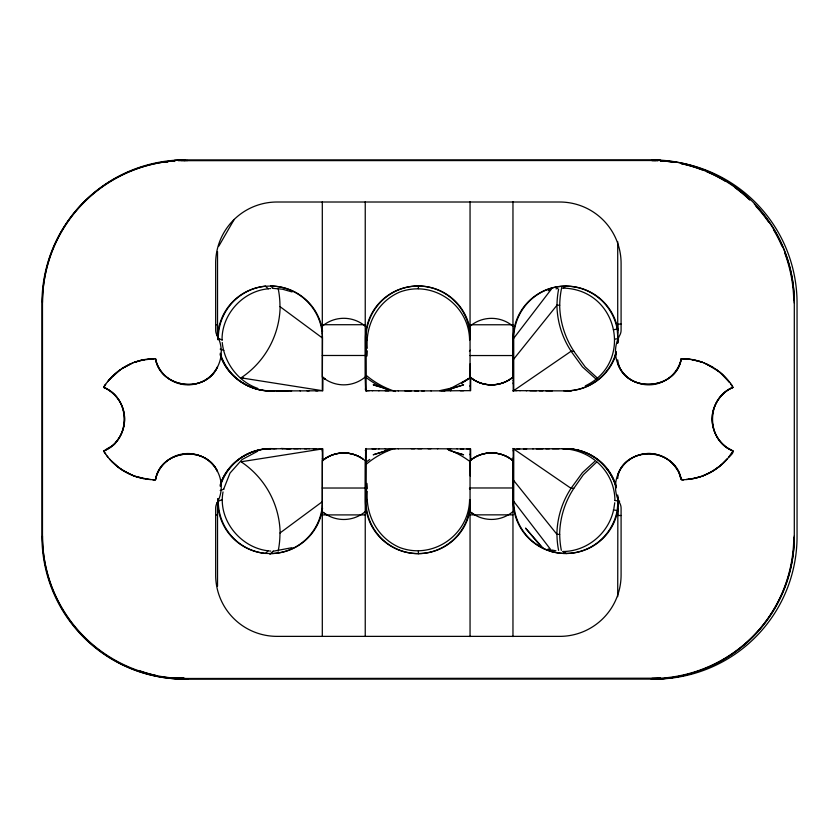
<?xml version="1.0" encoding="UTF-8"?>
<svg xmlns="http://www.w3.org/2000/svg" width="839" height="839" viewBox="0 0 839 839"><rect width="100%" height="100%" fill="white"/><g stroke="black" fill="none" stroke-linecap="round" stroke-linejoin="round"><path stroke-width="1.26" d="M697.964 360.906L688.525 359.029L681.278 358.641A33.277 33.277 0 0 1 636.958 382.689A33.277 33.277 0 0 1 619.738 335.296A10.529 10.529 0 0 0 621.091 330.136L621.091 263.383A61.373 61.373 0 0 0 559.718 202.01L277.038 202.01A61.373 61.373 0 0 0 215.665 262.02L215.665 330.147A10.529 10.529 0 0 0 217.007 335.296L217.521 336.25L217.521 324.714L215.665 324.714M617.714 342.165L617.934 338.264M513.185 457.8L513.185 501.334A52.542 52.542 0 0 0 551.265 551.538A51.515 51.515 0 0 0 565.696 553.478L566.231 553.478A52.427 52.427 0 0 0 617.714 510.647L617.934 509.105M618.448 336.89L618.458 338.264M470.26 363.654L470.134 386.433M513.185 458.86L513.216 450.491M617.924 338.778L617.168 328.972A52.427 52.427 0 0 0 566.231 286.162L566.231 286.141A52.427 52.427 0 0 1 617.714 328.972L617.934 330.524M618.458 338.809L618.406 340.938M365.563 456.689L365.458 501.282A52.396 52.396 0 0 0 415.504 553.562A52.396 52.396 0 0 0 470.039 505.99L470.26 502.162M513.216 450.994L513.227 449.022L519.761 448.959M322.952 377.099L322.826 390.764L315.737 390.806M365.563 457.79L365.615 448.98L375.841 448.896M450.512 390.785L470.102 390.638L470.144 385.594M367.272 491.287C365.51 514.842 377.309 537.715 399.469 547.437C432.662 560.127 469.085 535.03 469.588 499.625L470.28 500.568M322.302 390.764L322.522 338.463M617.924 339.071L617.756 342.784M217.752 337.603L217.741 339.659L217.741 338.348A52.354 52.354 0 0 1 264.998 286.256L270.714 286.057A52.385 52.385 0 0 1 322.564 331.405M617.924 502.729L617.168 510.647A52.427 52.427 0 0 1 566.231 553.457M367.01 356.03L367.293 351.142L365.888 349.454M222.052 339.963C221.706 314.363 242.775 291.112 268.249 288.794M322.302 505.948L322.396 458.482M614.756 502.75L613.854 508.675M223.017 491.937C217.741 519.802 240.457 547.752 268.249 550.824M367.272 348.29C365.343 324.966 377.56 301.662 399.469 292.182C432.662 279.492 469.085 304.588 469.588 339.994L470.28 339.05M614.997 355.82L615.669 353.796A52.354 52.354 0 0 0 616.246 351.751A52.301 52.301 0 0 1 569.282 390.754L565.591 390.88A53.266 53.266 0 0 0 569.282 390.754L569.807 390.754A52.312 52.312 0 0 0 616.193 353.796M220.122 485.341C226.897 462.352 250.84 446.809 274.552 448.75M220.447 484.239C227.348 463.317 248.47 448.351 270.494 448.76M613.582 509.881C608.59 533.363 587.216 551.265 563.126 551.517M617.714 478.597C618.689 461.44 639.8 450.428 655.637 454.245C660.954 455.367 665.967 457.811 670.13 461.293C673.025 463.726 675.5 466.641 677.419 469.892C680.628 472.525 678.898 480.684 683.911 479.677L681.646 479.74A60.555 60.555 0 0 0 732.583 451.917L733.108 451.004A34.63 34.63 0 0 1 733.108 387.377C723.449 390.523 712.29 404.429 712.238 416.92C711.482 427.68 716.118 438.619 724.361 445.572C728.724 450.553 738.247 449.431 729.143 456.689M223.625 489.252L230.033 473.06L242.072 459.531L257.699 451.225M617.714 474.843C627.541 444.502 676.297 448.204 681.278 479.74A33.277 33.277 0 0 0 636.958 455.692A33.277 33.277 0 0 0 619.738 503.085A10.529 10.529 0 0 1 621.091 508.245L621.091 574.998A61.373 61.373 0 0 1 559.718 636.371L277.038 636.371A61.383 61.383 0 0 1 215.675 576.362L215.665 508.245A10.529 10.529 0 0 1 217.007 503.085L217.521 502.142L217.521 586.136M217.007 503.085A33.277 33.277 0 0 0 199.797 455.692A33.277 33.277 0 0 0 155.477 479.74L155.11 479.74A60.555 60.555 0 0 1 104.162 451.917C104.665 448.288 114.314 446.684 116.118 441.88C123.648 433.302 126.448 420.884 123.312 409.904C120.722 399.804 112.73 391.446 103.732 387.199C104.277 386.181 105.022 385.29 105.651 384.314L103.637 387.377A34.63 34.63 0 0 1 103.637 451.004L105.724 454.025M365.28 450.564L366.423 448.487M218.811 246.142L234.196 219.43M559.644 534.359A86.123 86.123 0 0 1 573.834 488.361L583.346 474.748L596.665 462.058M365.919 501.365L367.251 499.541M728.703 457.182L732.583 451.917M512.996 339.218L551.275 289.266M107.612 381.693L110.811 377.949M512.996 360.004L556.991 305.207A88.168 88.168 0 0 1 558.617 289.235M469.421 351.226L470.249 350.23M365.888 490.165L367.367 488.392L366.958 483.421M727.266 458.964L723.166 463.233M108.829 380.151L120.438 369.548L112.174 376.533M720.208 465.834L727.151 459.038M269.885 554.348L273.273 551.118M265.365 553.499L268.386 550.699M322.302 326.151L324.127 324.714A33.277 33.277 0 0 1 362.249 323.906L365.238 326.151M470.05 326.193L471.864 324.766A33.277 33.277 0 0 1 509.986 323.959L512.965 326.193M722.463 463.915L714.136 470.249M594.641 461.492L582.423 472.672L571.034 488.329A86.123 86.123 0 0 0 556.897 534.359M512.965 201.717L512.965 377.057C501.544 387.01 483.337 387.461 471.413 378.148C469.693 376.795 470.658 377.581 471.948 378.546C484.019 387.555 501.753 386.569 513.174 377.057M719.463 466.474L709.668 472.871L702.694 475.965L713.045 470.962M548.192 290.745L551.989 287.913M322.092 501.858L279.964 533.017A89.06 89.06 0 0 1 278.149 551.213M512.944 391.142L571.076 351.258L573.824 351.258L585.213 366.926L597.431 378.116M461.953 382.878L470.71 377.183L470.637 390.638L470.102 390.638M562.969 288.197L566.398 286.026M461.744 383.182L470.134 377.959L448.855 389.327L463.579 384.828L444.45 390.848M585.318 385.846C633.959 362.899 618.479 289.434 563.126 288.092M103.637 451.004C131.073 440.769 131.01 397.613 103.637 387.377M130.548 363.843L121.529 368.835L132.898 362.93M733.108 387.377C705.746 397.613 705.672 440.769 733.108 451.004M218.056 501.365L222.251 499.572M220.196 490.511L223.856 489.179M447.911 389.569L457.182 386.443M701.509 476.363L693.224 478.597M392.327 448.771L373.198 454.79L387.922 450.291M701.509 476.321L695.583 478.115L686.229 479.478M439.667 390.68L452.997 387.733M144.717 359.543L134.062 362.417L141.162 360.267L153.977 358.673M273.147 551.244L292.066 547.678M613.382 329.779L617.934 328.93M241.38 461.723L321.285 449.106M555.974 288.794L557.788 288.522M688.525 479.352L692.039 478.838M614.746 339.134L617.84 338.694M269.508 288.637L270.735 288.522M567.122 449.033L569.943 448.855M563.577 448.886L567.542 448.645M148.23 359.029L155.477 358.641A33.277 33.277 0 0 0 199.797 382.689A33.277 33.277 0 0 0 217.007 335.296M276.23 391.404L290.871 390.722M178.235 160.668L654.514 160.511A142.536 142.536 0 0 1 658.363 160.564M268.365 390.869L274.049 390.827M460.412 390.722L463.642 390.691M523.463 448.938L526.693 448.907M516.992 448.991L533.164 448.865M372.149 448.928L379.071 448.875M378.683 448.875L385.541 448.834M532.838 448.865L549.346 448.771M417.864 286.015L418.388 286.015M551.789 288.071A51.515 51.515 0 0 1 565.696 286.141L566.157 286.141M317.855 390.785L300.068 390.869M441.02 390.838L450.711 390.785M385.206 448.834L395.232 448.781M562.287 448.739L569.807 448.865A52.312 52.312 0 0 1 616.193 485.812M536.404 448.844L542.875 448.802M217.773 498.66A51.987 51.987 0 0 0 217.741 501.271A52.354 52.354 0 0 0 264.998 553.362L270.714 553.562A52.385 52.385 0 0 0 322.564 508.214M306.969 390.848L309.161 390.838M430.921 390.869L443.988 390.827M391.74 448.792L398.473 448.771M398.273 448.771L414.634 448.729M545.916 448.792L565.717 448.739M270.651 553.562L270.682 553.562A52.385 52.385 0 0 0 322.291 505.948M660.629 161.13L660.629 160.165L652.312 159.892L185.01 159.892L174.596 160.27L174.596 161.508M185.01 679.108A142.536 142.536 0 0 1 42.474 536.572L42.474 302.428A142.578 142.578 0 0 1 174.596 160.868L174.921 160.857M291.175 390.88L300.404 390.869M421.618 390.89L431.319 390.869M274.154 448.75L276.251 448.739M275.57 448.75L282.67 448.729M552.45 448.76L558.984 448.75M556.991 305.207L559.739 305.207A88.168 88.168 0 0 1 561.773 287.263M621.091 324.116L617.714 324.116L617.714 333.114M322.302 324.714L365.238 324.714M470.05 324.766L512.965 324.766M322.302 355.484L365.238 355.484M470.05 355.547L512.965 355.547M365.164 377.057L365.615 390.638L372.61 390.691M243.226 377.896L241.391 377.896L321.285 390.513M365.615 390.638L369.38 390.67M513.195 382.72L513.227 390.596L516.992 390.628M270.494 390.859C248.48 391.299 227.306 376.312 220.447 355.379M291.636 390.88L284.641 390.89M414.634 390.89L424.398 390.88M282.544 448.729L289.455 448.729M411.33 448.739L421.618 448.729M313.408 448.802L322.837 448.855L322.942 460.695M365.615 448.98L366.15 448.98L365.982 501.282A52.396 52.396 0 0 0 414.896 553.499A52.396 52.396 0 0 0 470.312 508.266M513.227 449.022L513.751 449.022L513.709 501.334A52.542 52.542 0 0 0 551.789 551.538A51.515 51.515 0 0 0 565.696 553.478M470.05 636.57L470.05 460.726A33.277 33.277 0 0 1 512.965 460.726L513.185 460.726M322.302 488.025L365.238 488.025M470.05 487.973L512.965 487.973M573.782 488.329L571.034 488.329L512.944 448.477M215.665 514.905L217.521 514.905M322.302 514.905L365.238 514.905M470.05 514.852L512.965 514.852M621.091 515.503L617.714 515.503L617.714 494.958M512.996 479.614L556.96 534.37L559.707 534.37A88.179 88.179 0 0 0 561.333 550.342M183.699 677.713L170.16 677.713L185.01 678.489L660.629 678.216L651.767 678.489A142.536 142.536 0 0 0 794.302 535.953M660.062 160.784L661.153 160.815A142.536 142.536 0 0 1 674.136 162.273M565.517 390.88L539.372 390.796M417.864 390.89L398.273 390.848M280.446 390.88L285.721 390.89M404.797 390.869L411.33 390.88M276.251 390.869L281.652 390.88M417.864 448.729L430.921 448.75M286.728 448.729L300.404 448.75M293.828 448.739L298.212 448.75M545.906 390.827L552.45 390.859M274.154 390.869L276.576 390.869M274.552 390.869C250.84 392.767 226.939 377.267 220.122 354.278M428.089 448.739L437.78 448.771M300.068 448.75L306.969 448.771M542.875 390.817L526.294 390.712M385.206 390.785L398.473 390.848M437.455 448.771L457.182 448.875M304.515 448.76L309.161 448.781M308.962 448.781L315.737 448.813M529.933 390.733L536.404 390.775M378.683 390.743L388.772 390.806M447.481 448.813L450.711 448.834M519.761 390.659L526.693 390.712M372.149 390.691L379.081 390.743M460.412 448.896L470.637 448.98L470.71 460.611M457.045 448.875L463.579 448.928M266.382 448.729L274.049 448.792M513.227 390.596L520.222 390.649M466.872 448.949L470.102 448.98L470.144 454.801M655.616 160.574L651.767 160.511A142.536 142.536 0 0 1 655.616 160.564L657.839 160.658M281.117 448.446L290.871 448.896M688.525 359.029L681.646 358.641A60.555 60.555 0 0 1 732.583 386.464L731.105 384.314M145.892 479.017L150.527 479.478M563.577 390.733L569.387 391.079M567.122 390.586L571.422 390.859M273.147 288.375L282.502 289.214L292.066 291.941M270.735 551.097L269.497 550.982M614.735 500.484L619.675 501.187M148.23 479.352L135.236 476.363M613.372 509.839L617.934 510.689M552.177 550.059L555.963 550.824M692.039 359.543L702.694 362.417L699.149 361.221M143.532 478.597L135.247 476.321M567.248 449.022C593.76 452.116 614.798 473.374 614.914 500.505M382.574 387.471L373.208 384.828L387.922 389.327M454.203 452.148L463.579 454.79L448.865 450.291M220.196 349.108L223.856 350.44M131.713 475.01L134.062 475.965L123.711 470.962L117.292 466.474M218.056 338.253L222.251 340.047M703.858 362.93L713.045 367.419M706.207 363.843L719.463 371.908L729.752 382.469M130.548 474.538L120.438 468.833L111.472 461.167M257.699 388.384C238.108 381.472 224.349 362.962 222.241 342.48M474.664 514.852L471.707 512.902M326.927 514.905L324.148 513.09M362.249 458.545C350.398 450.365 333.314 451.288 322.407 460.695C333.681 450.963 351.499 450.396 363.381 459.332M562.969 551.422L566.398 553.593M325.28 379.238C317.845 373.816 327.892 381.158 324.2 378.483M473.018 379.291L471.707 378.368M596.183 379.218L582.465 366.926L571.076 351.258M322.092 337.76L279.974 306.613A89.049 89.049 0 0 0 278.149 288.406M548.192 548.874L551.989 551.705M716.317 369.548L722.463 374.467L729.479 382.259M512.965 460.726C501.156 450.428 482.047 450.302 470.186 460.611C482.058 450.323 501.145 450.428 512.965 460.726L512.965 636.57M116.548 465.834L111.168 460.663M265.365 286.12L268.386 288.92M270.578 285.921L273.273 288.501M109.49 458.964L110.811 460.433M543.399 548.517L525.518 528.109L541.333 547.028M469.421 488.392L470.249 489.389M106.993 455.913L108.221 457.454M512.996 500.401L551.989 551.275M731.031 384.356L732.583 386.464M365.919 338.253L367.251 340.078M365.28 389.055L366.58 391.425M617.714 363.539C627.457 393.732 676.318 390.009 681.278 358.641C676.307 391.74 622.024 393.554 617.714 359.837M617.714 496.289L617.934 501.355M617.861 499.153L617.714 596.644M322.302 333.67L322.522 338.159M618.364 497.947L618.458 501.355M470.26 337.456L470.05 333.628A52.396 52.396 0 0 0 415.504 286.057A52.396 52.396 0 0 0 365.468 338.337L365.531 377.791M322.302 448.855L322.323 451.078M322.323 450.333L322.396 459.216M366.15 390.638L365.982 338.337A52.396 52.396 0 0 1 414.886 286.12A52.396 52.396 0 0 1 470.312 331.353M470.144 454.067L470.26 476.007M513.751 390.596L513.709 338.285A52.542 52.542 0 0 1 551.789 288.081M513.185 380.445L513.195 383.822M513.185 380.759L513.185 338.285A52.542 52.542 0 0 1 549.23 288.71A51.127 51.127 0 0 1 565.696 286.151M617.714 241.653L617.714 343.319M470.05 201.717L470.05 377.057A33.277 33.277 0 0 0 512.965 377.057M418.388 285.879L418.388 288.658M418.388 390.743L418.388 391.404M418.388 550.961L418.388 553.74M365.238 201.821L365.238 376.994A33.277 33.277 0 0 1 322.302 376.994L322.302 201.821M365.238 636.465L365.238 460.789A33.277 33.277 0 0 0 322.302 460.789L322.302 636.465M217.521 251.511L217.521 336.25M269.959 390.838A52.532 52.532 0 0 1 220.269 353.198M565.528 448.739A53.256 53.256 0 0 1 569.282 448.865L569.377 448.865A52.312 52.312 0 0 1 616.246 487.868A52.333 52.333 0 0 0 569.807 448.865M365.238 511.633A33.277 33.277 0 0 1 322.302 511.633M220.269 486.421A52.532 52.532 0 0 1 269.959 448.781M749.919 199.682A142.536 142.536 0 0 0 681.153 163.574A142.546 142.546 0 0 1 702.285 169.929M754.324 204.055A142.536 142.536 0 0 1 794.302 303.047M651.767 159.892A142.536 142.536 0 0 1 794.302 302.428L794.302 536.572A142.536 142.536 0 0 1 651.767 679.108M661.153 160.815A142.546 142.546 0 0 1 673.581 162.231M706.837 171.764A142.546 142.546 0 0 1 725.63 181.434M735.09 187.747A142.546 142.546 0 0 1 749.741 199.986M756.002 206.363A142.546 142.546 0 0 1 768.681 222.241M773.464 229.676A142.546 142.546 0 0 1 781.99 246.267M784.748 253.116A142.546 142.546 0 0 1 793.757 300.582M793.767 537.715A142.557 142.557 0 0 1 651.221 679.118M181.214 160.532A142.578 142.578 0 0 1 185.062 160.48M42.474 302.428A142.536 142.536 0 0 1 185.01 159.892M174.596 160.857A142.536 142.536 0 0 0 41.95 303.047L41.95 536.572A142.536 142.536 0 0 0 184.486 679.108L654.514 679.108A142.536 142.536 0 0 0 797.05 536.572L797.05 303.047A142.536 142.536 0 0 0 663.481 160.794M270.714 286.047A52.385 52.385 0 0 1 322.291 333.67M264.998 286.246A52.396 52.396 0 0 0 218.287 338.348A51.987 51.987 0 0 0 218.276 339.659M264.998 553.373A52.396 52.396 0 0 1 218.287 501.271A51.987 51.987 0 0 1 218.297 498.66M241.265 461.911A87.592 87.592 0 0 1 280.142 533.006M365.825 462.341A85.998 85.998 0 0 1 369.779 459.426M384.723 451.099A85.998 85.998 0 0 1 389.275 449.284M447.502 449.284A85.998 85.998 0 0 1 469.001 460.852M558.585 550.342A88.179 88.179 0 0 1 556.96 534.37M571.128 351.226A86.123 86.123 0 0 1 556.928 305.218M388.121 389.904A85.987 85.987 0 0 1 365.825 377.277M280.142 306.613A87.592 87.592 0 0 1 241.275 377.707M187.758 679.108A142.536 142.536 0 0 1 161.822 676.727M155.75 675.468A142.536 142.536 0 0 1 140.061 670.885M165.388 162.273A142.536 142.536 0 0 1 167.769 161.917M183.919 160.564A142.536 142.536 0 0 1 187.758 160.511M395.505 391.53A85.987 85.987 0 0 1 366.653 375.725M573.876 351.226A86.123 86.123 0 0 1 559.676 305.218M366.664 463.883A85.998 85.998 0 0 1 392.023 449.284M185.01 678.489A142.536 142.536 0 0 1 42.474 535.953M104.162 386.464A60.555 60.555 0 0 1 155.11 358.641M512.965 511.591A33.277 33.277 0 0 1 470.05 511.591M452.053 388.52A85.987 85.987 0 0 1 448.655 389.904M155.792 478.419L155.477 479.74C160.197 450.113 205.198 444.355 217.521 471.466C205.429 444.974 161.623 449.694 155.792 478.419M217.521 366.916C205.125 394.361 160.228 388.038 155.477 358.641C160.249 388.048 205.062 394.257 217.521 366.916M155.11 479.74L152.845 479.677L155.11 479.74"/></g></svg>
